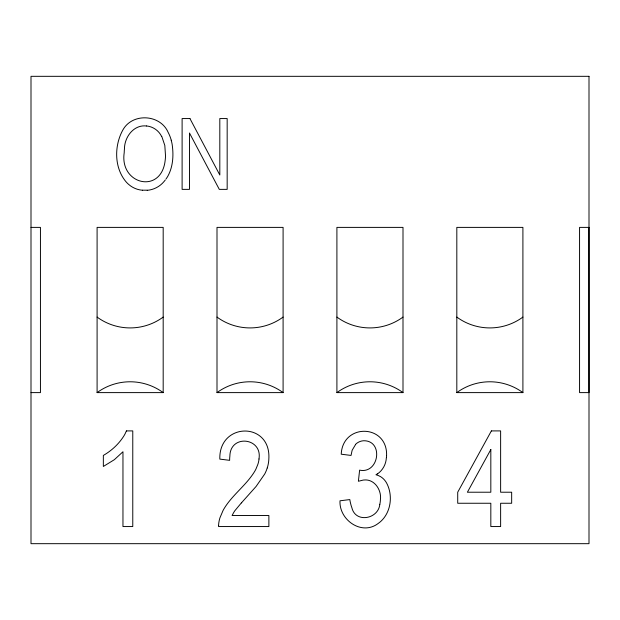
<?xml version="1.0" encoding="UTF-8"?>
<svg xmlns="http://www.w3.org/2000/svg" width="620" height="620" viewBox="0 0 620 620"><rect width="100%" height="100%" fill="white"/><g stroke="black" fill="none" stroke-linecap="round" stroke-linejoin="round"><path stroke-width="0.93" d="M218.604 525.69L218.604 526.55L268.879 526.55L268.879 515.514L232.097 515.514L233.476 512.918A30.241 30.241 0 0 1 234.864 510.71L241.133 503.177M386.586 455.878L386.508 457.653M258.966 458.986C262.702 437.565 230.152 433.969 229.873 456.142A29.961 29.961 0 0 0 229.648 459.188L229.64 460.335L219.829 459.11C218.705 422.011 271.265 421.368 268.832 459.079A32.984 32.984 0 0 1 268.336 463.558L268.173 464.388A31.395 31.395 0 0 1 267.243 467.961M379.789 504.324C378.433 519.149 355.399 523.404 351.842 507.617A32.504 32.504 0 0 1 351.013 505.099L350.323 502.316A37.983 37.983 0 0 1 350.153 501.518L349.812 499.573L340 500.797C338.954 519.963 361.793 536.005 378.161 523.482C390.693 514.763 393.607 496.248 386.663 483.135A17.189 17.189 0 0 0 380.541 476.617L380.037 476.4A16.5 16.5 0 0 0 377.347 475.176L375.96 474.742L377.464 473.796M267.243 467.953L266.685 469.572A36.285 36.285 0 0 1 264.663 474.091L256.099 486.444L241.916 502.324M166.02 179.002L167.191 177.258A26.451 26.451 0 0 0 167.881 176.096C173.089 166.602 173.701 155.24 172.197 144.716A41.067 41.067 0 0 0 171.725 142.275L171.221 140.213M165.315 179.955L164.029 181.544A24.506 24.506 0 0 1 147.234 190.317M241.715 502.541L241.312 502.983M355.617 444.432L352.238 450.12A13.036 13.036 0 0 0 352.051 450.686L351.036 455.429L341.225 454.204C342.651 422.964 387.539 423.925 386.593 455.491M147.227 190.185L142.492 190.193M31 227.385L40.44 227.385L40.44 392.615L31 392.615M97.092 392.615L163.184 392.615L163.184 227.385L97.092 227.385L97.092 392.615A55.823 55.823 0 0 1 163.184 392.615M217 392.615L283.092 392.615L283.092 227.385L217 227.385L217 392.615A55.823 55.823 0 0 1 283.092 392.615M336.908 392.615L403 392.615L403 227.385L336.908 227.385L336.908 392.615A55.823 55.823 0 0 1 403 392.615M456.816 392.615L522.908 392.615L522.908 227.385L456.816 227.385L456.816 392.615A55.823 55.823 0 0 1 522.908 392.615M146.514 126C133.726 124.411 124.457 137.105 124.45 148.901A51.088 51.088 0 0 0 124.201 152.76C119.404 184.574 161.401 194.657 165.176 160.347A46.818 46.818 0 0 0 165.525 155.93L164.819 145.475L161.766 136.353M142.484 190.247A23.715 23.715 0 0 1 128.534 184.303L128.394 184.171A26.234 26.234 0 0 1 125.635 181.319C114.126 167.191 114.266 145.661 122.752 130.184C132.246 112.507 160.487 114.235 168.198 132.486A37.247 37.247 0 0 1 171.236 140.213M259.028 458.994A23.909 23.909 0 0 1 257.765 464.605L255.959 469.022A34.767 34.767 0 0 1 255.029 470.797C246.822 484.786 232.934 494.303 224.432 508.082A40.912 40.912 0 0 0 223.029 510.547L219.999 517.669A29.411 29.411 0 0 0 219.224 520.537L218.999 521.699A22.948 22.948 0 0 0 218.589 525.69M386.345 457.645A20.902 20.902 0 0 1 377.534 473.897M355.539 444.362A12.377 12.377 0 0 1 363.638 440.75C383.819 440.433 379.091 474.246 359.615 470.146L358.391 481.26L363.111 480.105A12.377 12.377 0 0 1 363.987 480.004C374.441 478.834 381.695 490.009 380.424 499.557A25.358 25.358 0 0 1 379.82 504.331M522.908 317.084A55.823 55.823 0 0 1 456.816 317.084M403 317.084A55.823 55.823 0 0 1 336.908 317.084M283.092 317.084A55.823 55.823 0 0 1 217 317.084M163.184 317.084A55.823 55.823 0 0 1 97.092 317.084M146.522 125.945A18.918 18.918 0 0 1 161.619 136.423M126.41 430.908L125.217 433.535A29.892 29.892 0 0 1 123.861 435.984C118.784 444.044 111.584 450.693 103.346 455.429L103.346 466.465L114.359 459.683L122.962 451.755L122.962 526.55L132.773 526.55L132.773 430.908L126.41 430.908M491.373 430.908L457.715 492.218L457.715 503.254L490.823 503.254L490.823 526.55L500.627 526.55L500.627 503.254L511.663 503.254L511.663 492.218L500.627 492.218L500.627 430.908L491.373 430.908M490.823 449.546L467.387 492.218L490.823 492.218L490.823 449.546M589 76.322L31 76.322L31 543.678L589 543.678L589 76.322M189.937 118.559L182.109 118.559L182.109 189.371L189.464 189.371L189.464 133.006L219.294 189.371L227.168 189.371L227.168 118.559L219.813 118.559L219.813 175.003L189.937 118.559M589 227.385L579.561 227.385L579.561 392.615L589 392.615L588.954 227.385"/></g></svg>
